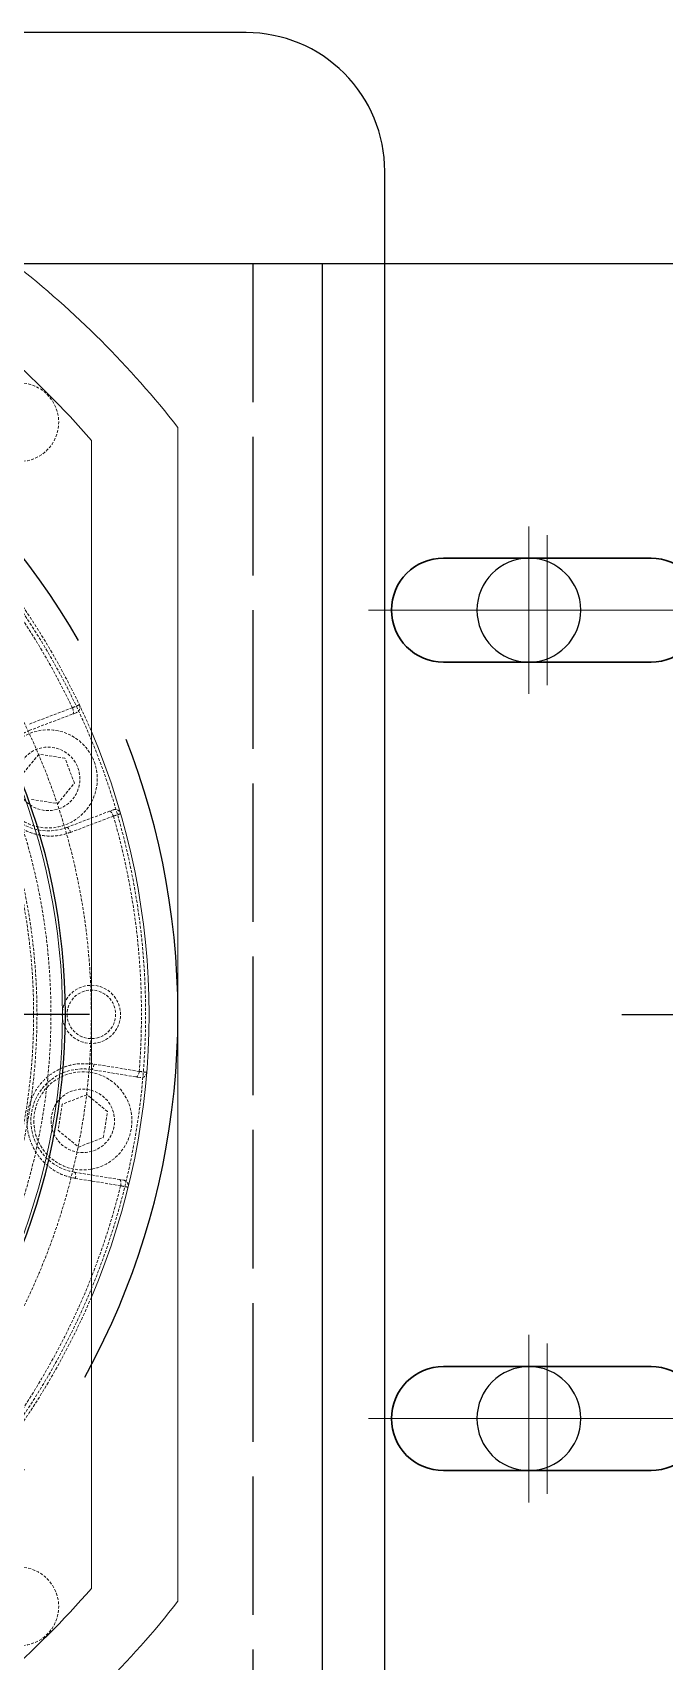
# Model space of a CAD drawing. Header units: millimetres. Extents: x 845401 to 948039, y 511594 to 550263.
# Drawn here: x 918938.2 to 918992.9, y 544495.8 to 544636.8 of the extents above; entities that cross this region are included whole.
import ezdxf

# ---------------------------------------------------------------- set-up
doc = ezdxf.new("R2010")
doc.units = ezdxf.units.MM
for name, pattern in [('ACAD_ISO02W100', [15, 12, -3]), ('CENTER', [0]), ('CENTER2', [28.575, 19.05, -3.175, 3.175, -3.175]), ('HIDDEN', [0.375, 0.25, -0.125])]:
    doc.linetypes.add(name, pattern=pattern)
doc.layers.add('中心线', color=1, linetype='CENTER', lineweight=9)
doc.layers.add('粗实线', color=7, linetype='Continuous', lineweight=30)
doc.layers.add('虚线', color=4, linetype='ACAD_ISO02W100')

# ---------------------------------------------------------------- blocks, each defined once
blk = doc.blocks.new('G$CA5872210')
at = {"elevation": 0}
blk.add_lwpolyline([(514.49, 200), (660.49, 200, -0.414214), (672.49, 188), (672.49, 42, -0.414214), (660.49, 30), (514.49, 30, -0.414214), (502.49, 42), (502.49, 188, -0.414214)], format="xyb", close=True, dxfattribs=at)
for centre in [(490, 150, 0), (490, 80, 0)]:
    blk.add_circle(centre, 4.5)
at = {"layer": '中心线', "color": 1, "linetype": 'CENTER2', "ltscale": 8}
for p, q in [((490, 142.75, 0), (490, 157.25, 0)), ((497.25, 150, 0), (482.75, 150, 0)), ((490, 72.75, 0), (490, 87.25, 0)), ((497.25, 80, 0), (482.75, 80, 0))]:
    blk.add_line(p, q, dxfattribs=at)
blk = doc.blocks.new('GZSF23SWW2')
at = {"layer": '中心线', "ltscale": 3}
for p, q in [((3, -6.5), (3, 6.5)), ((-12.5, 0), (18.5, 0))]:
    blk.add_line(p, q, dxfattribs=at)
at = {"layer": '粗实线'}
blk.add_lwpolyline([(-6, 4.5), (12, 4.5, -0.414214), (16.5, 0), (16.5, 0, -0.414214), (12, -4.5), (-6, -4.5, -0.414214), (-10.5, 0), (-10.5, 0, -0.414214)], format="xyb", close=True, dxfattribs=at)
blk = doc.blocks.new('G$C38AF2219')
blk.add_line((43.74, 130), (43.74, 0))
at = {"color": 1, "linetype": 'CENTER2', "ltscale": 3}
for p, q in [((17.77, 64.99), (-5, 64.99)), ((63.88, 65), (178.76, 65))]:
    blk.add_line(p, q, dxfattribs=at)
blk.add_lwpolyline([(-1.26, 130), (-1.26, 0), (233.74, 0, 0.414214), (238.74, 5), (238.74, 125, 0.414214), (233.74, 130)], format="xyb", close=True)
blk.add_circle((121.23, 65), 65, dxfattribs=at)
at = {"linetype": 'Continuous', "lineweight": -3}
blk.add_circle((121.23, 65), 55.25, dxfattribs=at)
at = {"layer": '虚线'}
blk.add_line((49.74, 130), (49.74, 0), dxfattribs=at)
for p in [(21.24, 100), (21.24, 30)]:
    blk.add_blockref('GZSF23SWW2', p)
blk = doc.blocks.new('G$C8E2105F7')
at = {"color": 7, "linetype": 'Continuous', "lineweight": 15}
for p, q in [((0, 14.19), (0, 115.81)), ((7.5, 15.3), (7.5, 114.7))]:
    blk.add_line(p, q, dxfattribs=at)
at = {"color": 7, "linetype": 'HIDDEN', "lineweight": 0}
for p, q in [((8.81, 91.12), (12.83, 89.6)), ((12.86, 90.14), (9.15, 91.55)), ((9.79, 87.17), (12.05, 87.53)), ((12.05, 87.53), (13.5, 85.76)), ((8.97, 85.02), (9.79, 87.17)), ((10.42, 83.25), (8.97, 85.02)), ((12.69, 83.61), (10.42, 83.25)), ((5.59, 82.17), (9.3, 80.76)), ((9.64, 81.18), (5.62, 82.71)), ((7.27, 60.7), (3.36, 60.06)), ((3.28, 59.53), (7.52, 60.22)), ((6.1, 56.59), (7.88, 58.04)), ((7.88, 58.04), (10.02, 57.23)), ((6.47, 54.33), (6.1, 56.59)), ((10.02, 57.23), (10.39, 54.96)), ((8.61, 53.51), (6.47, 54.33)), ((10.39, 54.96), (8.61, 53.51)), ((8.97, 51.33), (4.72, 50.65)), ((4.96, 50.16), (8.88, 50.8))]:
    blk.add_line(p, q, dxfattribs=at)
at = {"color": 7, "linetype": 'HIDDEN', "lineweight": 0, "flags": 128}
for points in [[(9.15, 91.55), (9.11, 91.45), (9.09, 91.36), (9.07, 91.27), (9.06, 91.19), (9.06, 91.12), (9.07, 91.06), (9.09, 91.03), (9.12, 91)], [(5.93, 82.59), (5.9, 82.59), (5.85, 82.58), (5.81, 82.54), (5.76, 82.49), (5.72, 82.43), (5.67, 82.35), (5.63, 82.26), (5.59, 82.17)], [(9.64, 81.18), (9.61, 81.18), (9.56, 81.17), (9.52, 81.13), (9.47, 81.08), (9.43, 81.02), (9.38, 80.94), (9.34, 80.85), (9.3, 80.76)], [(7.27, 60.7), (7.29, 60.6), (7.31, 60.51), (7.34, 60.42), (7.38, 60.35), (7.41, 60.29), (7.45, 60.25), (7.49, 60.22), (7.52, 60.22)], [(3.36, 60.06), (3.37, 59.96), (3.4, 59.87), (3.43, 59.79), (3.46, 59.71), (3.5, 59.65), (3.53, 59.61), (3.57, 59.59), (3.61, 59.58)], [(8.97, 51.33), (8.93, 51.32), (8.91, 51.29), (8.89, 51.23), (8.87, 51.17), (8.86, 51.08), (8.86, 50.99), (8.87, 50.9), (8.88, 50.8)], [(5.05, 50.7), (5.02, 50.68), (4.99, 50.65), (4.97, 50.6), (4.95, 50.53), (4.95, 50.45), (4.94, 50.36), (4.95, 50.26), (4.96, 50.16)]]:
    blk.add_lwpolyline(points, dxfattribs=at)
at = {"color": 7, "linetype": 'HIDDEN', "lineweight": 0}
for centre, radius in [((65, 65), 62.2), ((13.73, 116.27), 3.4), ((65, 65), 54), ((65, 65), 52.79), ((65, 65), 52.5), ((11.24, 85.39), 4.25), ((11.24, 85.39), 2.75), ((7.5, 65), 2.52), ((7.5, 65), 2.1), ((8.24, 55.78), 4.25), ((8.24, 55.78), 2.75), ((13.73, 13.73), 3.4)]:
    blk.add_circle(centre, radius, dxfattribs=at)
at = {"color": 7, "linetype": 'Continuous', "lineweight": 15}
blk.add_circle((65, 65), 55, dxfattribs=at)
for radius, start, end in [(82.5, 128.0123, 141.9877), (76, 130.8365, 139.1635), (62.5, 156.9261, 203.0739), (82.5, 218.0123, 231.9877), (76, 220.8365, 229.1635)]:
    blk.add_arc((65, 65), radius, start, end, dxfattribs=at)
at = {"color": 7, "linetype": 'HIDDEN', "lineweight": 0}
for centre, radius, start, end in [((65, 65), 57.5, 90, 180), ((65, 65), 61.84, 133.8811, 154.5803), ((65, 65), 62.5, 138.364, 156.9261), ((8.99, 91.59), 0.5, 154.6051, 249.2307), ((11.24, 85.39), 4.5, 249.2307, 69.2307), ((65, 65), 61.84, 163.8811, 184.5803), ((5.44, 82.24), 0.5, 69.2307, 163.8564), ((65, 65), 57.5, 180, 270), ((3.2, 60.02), 0.5, 184.6051, 279.2307), ((8.24, 55.78), 4.5, 279.2307, 99.2307), ((4.8, 50.15), 0.5, 99.2307, 193.8564), ((65, 65), 61.84, 193.8811, 214.5803), ((65, 65), 62.5, 203.0739, 221.636)]:
    blk.add_arc(centre, radius, start, end, dxfattribs=at)
for points, knots in [([(9.15, 91.55), (9.05, 91.59), (8.87, 91.66), (8.68, 91.75), (8.56, 91.79), (8.55, 91.8), (8.54, 91.8)], [0, 0, 0, 0, 0.276143, 0.534868, 0.776152, 1, 1, 1, 1]), ([(9.3, 80.76), (9.6, 80.66), (10.21, 80.47), (11.17, 80.41), (12.13, 80.52), (13.06, 80.82), (13.93, 81.3), (14.69, 81.95), (15.25, 82.62), (15.48, 83.11), (15.56, 83.29)], [0, 0, 0, 0, 0.131835, 0.263886, 0.395436, 0.527596, 0.658924, 0.791169, 0.922571, 1, 1, 1, 1]), ([(4.96, 82.38), (4.97, 82.38), (4.99, 82.37), (5.11, 82.33), (5.3, 82.26), (5.49, 82.2), (5.59, 82.17)], [0, 0, 0, 0, 0.223849, 0.4651357, 0.723858, 1, 1, 1, 1]), ([(8.88, 50.8), (9.19, 50.87), (9.81, 51), (10.68, 51.43), (11.46, 52.01), (12.11, 52.73), (12.62, 53.58), (12.96, 54.52), (13.11, 55.53), (13.05, 56.55), (12.78, 57.54), (12.33, 58.45), (11.71, 59.24), (10.96, 59.89), (10.1, 60.36), (8.88, 60.79), (7.91, 60.73), (7.27, 60.7)], [0, 0, 0, 0, 0.062457, 0.125015, 0.187336, 0.249946, 0.312163, 0.374813, 0.437065, 0.499695, 0.562278, 0.624715, 0.687433, 0.750002, 0.812525, 0.875237, 1, 1, 1, 1]), ([(3.36, 60.06), (3.25, 60.05), (3.06, 60.03), (2.85, 60), (2.72, 59.98), (2.71, 59.98), (2.7, 59.98)], [0, 0, 0, 0, 0.276144, 0.534864, 0.776151, 1, 1, 1, 1]), ([(4.32, 50.03), (4.33, 50.03), (4.34, 50.04), (4.47, 50.06), (4.67, 50.1), (4.86, 50.14), (4.96, 50.16)], [0, 0, 0, 0, 0.223848, 0.465132, 0.723855, 1, 1, 1, 1])]:
    blk.add_open_spline(points, degree=3, knots=knots, dxfattribs=at)
blk = doc.blocks.new('A$C970d5efb')
at = {"xscale": -1}
for name, p in [('G$CA5872210', (1500, 253, -0.5)), ('G$C38AF2219', (1035.83, 303, -0.5))]:
    blk.add_blockref(name, p, dxfattribs=at)
at = {"color": 0, "xscale": -1}
blk.add_blockref('G$C8E2105F7', (979.6, 303, -0.5), dxfattribs=at)

msp = doc.modelspace()

# ---------------------------------------------------------------- block references
at = {"color": 0, "linetype": 'ByBlock', "lineweight": -2}
msp.add_blockref('A$C970d5efb', (917971.19, 544183.81, 0.5), dxfattribs=at)

doc.saveas('drawing.dxf')
